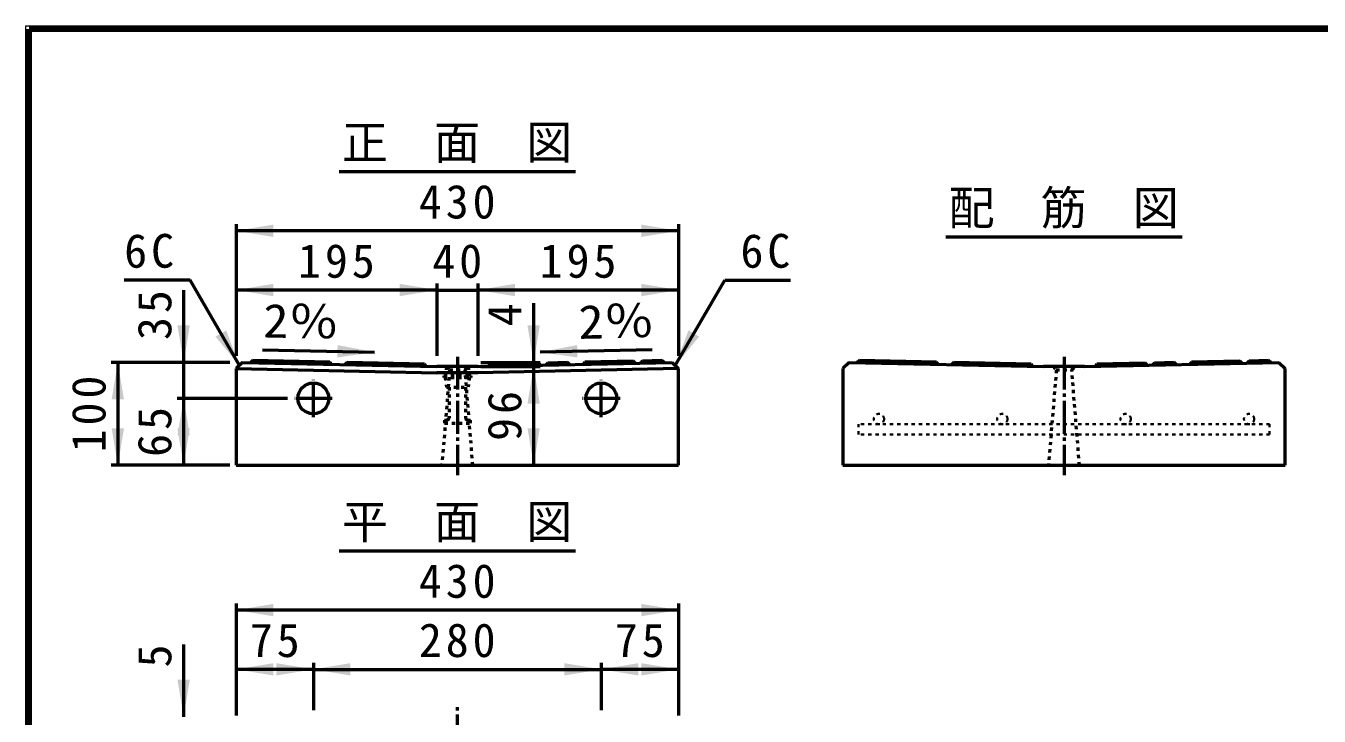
# Model space of a CAD drawing. Units: millimetres, scale not verified. Extents: x 100 to 4105, y 100 to 2870.
# Drawn here: x 100 to 2065, y 1821 to 2870 of the extents above; entities that cross this region are included whole.
import ezdxf
from ezdxf.enums import TextEntityAlignment as Align

# ---------------------------------------------------------------- set-up
doc = ezdxf.new("R2010")
doc.units = ezdxf.units.MM
doc.header["$LTSCALE"] = 5
doc.linetypes.add('USER1', pattern=[13.4, 10, -1.2, 1, -1.2])
doc.linetypes.add('USER2', pattern=[2.2, 1, -1.2])
doc.layers.add('V-nasSTD', color=7, linetype='Continuous', lineweight=50)
doc.styles.add('ＭＳ ゴシック', font='')
doc.styles.get('ＭＳ ゴシック').set_extended_font_data('MS Gothic')

msp = doc.modelspace()

# ---------------------------------------------------------------- hatches: boundary and pattern name
at = {"layer": 'V-nasSTD'}
for points in [[(475.986, 2568.038), (419.736, 2558.663), (475.986, 2549.288)], [(1035.361, 2549.288), (1091.611, 2558.663), (1035.361, 2568.038)], [(475.986, 2478.038), (419.736, 2468.663), (475.986, 2459.288)], [(668.174, 2459.288), (724.424, 2468.663), (668.174, 2478.038)], [(843.174, 2478.038), (786.924, 2468.663), (843.174, 2459.288)], [(1035.361, 2459.288), (1091.611, 2468.663), (1035.361, 2478.038)], [(330.361, 2414.913), (339.736, 2358.663), (349.111, 2414.913)], [(404.418, 2407.377), (424.424, 2353.975), (388.18, 2398.002)], [(862.236, 2414.913), (871.611, 2358.663), (880.986, 2414.913)], [(1106.93, 2407.377), (1086.924, 2353.975), (1123.168, 2398.002)], [(573.659, 2384.985), (629.698, 2374.422), (573.262, 2366.239)], [(937.688, 2384.985), (881.649, 2374.422), (938.085, 2366.239)], [(249.111, 2302.413), (239.736, 2358.663), (230.361, 2302.413)], [(880.986, 2296.163), (871.611, 2352.413), (862.236, 2296.163)], [(349.111, 2247.725), (339.736, 2303.975), (330.361, 2247.725)], [(230.361, 2258.663), (239.736, 2202.413), (249.111, 2258.663)], [(330.361, 2258.663), (339.736, 2202.413), (349.111, 2258.663)], [(862.236, 2258.663), (871.611, 2202.413), (880.986, 2258.663)], [(475.986, 1991.788), (419.736, 1982.413), (475.986, 1973.038)], [(1035.361, 1973.038), (1091.611, 1982.413), (1035.361, 1991.788)], [(475.986, 1901.788), (419.736, 1892.413), (475.986, 1883.038)], [(480.674, 1883.038), (536.924, 1892.413), (480.674, 1901.788)], [(593.174, 1883.038), (536.924, 1892.413), (593.174, 1901.788)], [(918.174, 1901.788), (974.424, 1892.413), (918.174, 1883.038)], [(1030.674, 1901.788), (974.424, 1892.413), (1030.674, 1883.038)], [(1035.361, 1883.038), (1091.611, 1892.413), (1035.361, 1901.788)], [(330.361, 1876.475), (339.736, 1820.225), (349.111, 1876.475)]]:
    msp.add_hatch(color=256, dxfattribs=at).paths.add_polyline_path(points)

# ---------------------------------------------------------------- linework, layer by layer
at = {"layer": 'V-nasSTD', "lineweight": 100}
for p, q in [((105, 2865), (105, 105)), ((4100, 2865), (105, 2865))]:
    msp.add_line(p, q, dxfattribs=at)
at = {"layer": 'V-nasSTD'}
for p, q in [((576.174, 2648.663), (935.174, 2648.663)), ((419.736, 2568.663), (419.736, 2368.663)), ((1091.611, 2558.663), (419.736, 2558.663)), ((1091.611, 2568.663), (1091.611, 2368.663)), ((1498.049, 2549.288), (1857.049, 2549.288)), ((349.424, 2483.879), (249.424, 2483.879)), ((424.424, 2353.975), (349.424, 2483.879)), ((724.424, 2478.663), (724.424, 2368.663)), ((786.924, 2478.663), (786.924, 2368.663)), ((1086.924, 2353.975), (1161.924, 2483.879)), ((1161.924, 2483.879), (1261.924, 2483.879)), ((339.736, 2468.663), (339.736, 2358.663)), ((724.424, 2468.663), (419.736, 2468.663)), ((724.424, 2468.663), (786.924, 2468.663)), ((1091.611, 2468.663), (786.924, 2468.663)), ((871.611, 2448.663), (871.611, 2358.663)), ((459.736, 2378.019), (629.698, 2374.422)), ((1051.611, 2378.019), (881.649, 2374.422)), ((409.736, 2358.663), (229.736, 2358.663)), ((239.736, 2358.663), (239.736, 2202.413)), ((339.736, 2358.663), (339.736, 2303.975)), ((429.111, 2358.663), (419.736, 2349.288)), ((429.111, 2358.663), (724.424, 2352.413)), ((444.736, 2361.458), (441.611, 2358.398)), ((561.924, 2358.978), (444.736, 2361.458)), ((565.049, 2355.786), (561.924, 2358.978)), ((588.486, 2358.415), (585.361, 2355.356)), ((705.674, 2355.935), (588.486, 2358.415)), ((786.924, 2352.413), (1082.236, 2358.663)), ((791.611, 2358.663), (881.611, 2358.663)), ((871.611, 2358.663), (871.611, 2352.413)), ((922.861, 2358.415), (893.174, 2357.787)), ((925.986, 2355.356), (922.861, 2358.415)), ((949.424, 2358.978), (946.299, 2355.786)), ((1022.861, 2360.532), (949.424, 2358.978)), ((1025.986, 2357.472), (1022.861, 2360.532)), ((1036.924, 2360.829), (1033.799, 2357.638)), ((1066.611, 2361.458), (1036.924, 2360.829)), ((1069.736, 2358.398), (1066.611, 2361.458)), ((1082.236, 2358.663), (1091.611, 2349.288)), ((1350.986, 2358.663), (1341.611, 2349.288)), ((1350.986, 2358.663), (1646.299, 2352.413)), ((1366.611, 2361.458), (1363.486, 2358.398)), ((1483.799, 2358.978), (1366.611, 2361.458)), ((1486.924, 2355.786), (1483.799, 2358.978)), ((1510.361, 2358.415), (1507.236, 2355.356)), ((1627.549, 2355.935), (1510.361, 2358.415)), ((1708.799, 2352.413), (2004.111, 2358.663)), ((1844.736, 2358.415), (1815.049, 2357.787)), ((1847.861, 2355.356), (1844.736, 2358.415)), ((1871.299, 2358.978), (1868.174, 2355.786)), ((1944.736, 2360.532), (1871.299, 2358.978)), ((1947.861, 2357.472), (1944.736, 2360.532)), ((1958.799, 2360.829), (1955.674, 2357.638)), ((1988.486, 2361.458), (1958.799, 2360.829)), ((1991.611, 2358.398), (1988.486, 2361.458)), ((2004.111, 2358.663), (2013.486, 2349.288)), ((419.736, 2349.288), (419.736, 2202.413)), ((419.736, 2349.288), (724.424, 2342.839)), ((708.799, 2352.743), (705.674, 2355.935)), ((786.924, 2352.413), (724.424, 2352.413)), ((786.924, 2342.839), (724.424, 2342.839)), ((1091.611, 2349.288), (786.924, 2342.839)), ((791.611, 2352.413), (881.611, 2352.413)), ((805.674, 2355.935), (802.549, 2352.743)), ((879.111, 2357.489), (805.674, 2355.935)), ((871.611, 2352.413), (871.611, 2202.413)), ((882.236, 2354.43), (879.111, 2357.489)), ((893.174, 2357.787), (890.049, 2354.595)), ((1091.611, 2202.413), (1091.611, 2349.288)), ((1341.611, 2349.288), (1341.611, 2202.413)), ((1630.674, 2352.743), (1627.549, 2355.935)), ((1708.799, 2352.413), (1646.299, 2352.413)), ((1727.549, 2355.935), (1724.424, 2352.743)), ((1800.986, 2357.489), (1727.549, 2355.935)), ((1804.111, 2354.43), (1800.986, 2357.489)), ((1815.049, 2357.787), (1811.924, 2354.595)), ((2013.486, 2202.413), (2013.486, 2349.288)), ((497.736, 2303.975), (329.736, 2303.975)), ((339.736, 2303.975), (339.736, 2202.413)), ((409.736, 2202.413), (229.736, 2202.413)), ((419.736, 2202.413), (1091.611, 2202.413)), ((1341.611, 2202.413), (2013.486, 2202.413)), ((576.174, 2072.413), (935.174, 2072.413)), ((419.736, 1992.413), (419.736, 1822.413)), ((1091.611, 1992.413), (1091.611, 1822.413)), ((1091.611, 1982.413), (419.736, 1982.413)), ((339.736, 1930.225), (339.736, 1820.225)), ((536.924, 1892.413), (419.736, 1892.413)), ((536.924, 1902.413), (536.924, 1830.413)), ((536.924, 1892.413), (974.424, 1892.413)), ((974.424, 1902.413), (974.424, 1830.413)), ((1091.611, 1892.413), (974.424, 1892.413))]:
    msp.add_line(p, q, dxfattribs=at)
at = {"layer": 'V-nasSTD', "linetype": 'USER1'}
for p, q in [((755.674, 2367.413), (755.674, 2187.413)), ((1677.549, 2367.413), (1677.549, 2187.413)), ((536.924, 2275.538), (536.924, 2332.413)), ((974.424, 2275.538), (974.424, 2332.413)), ((565.361, 2303.975), (508.486, 2303.975)), ((1002.861, 2303.975), (945.986, 2303.975)), ((755.674, 232.725), (755.674, 1837.413))]:
    msp.add_line(p, q, dxfattribs=at)
at = {"layer": 'V-nasSTD', "linetype": 'USER2'}
for p, q in [((743.955, 2347.413), (732.158, 2202.413)), ((739.267, 2352.413), (737.314, 2338.35)), ((738.955, 2352.413), (743.955, 2347.413)), ((743.955, 2347.413), (767.392, 2347.413)), ((767.392, 2347.413), (772.392, 2352.413)), ((779.189, 2202.413), (767.392, 2347.413)), ((772.08, 2352.413), (774.033, 2338.35)), ((1665.83, 2347.413), (1654.033, 2202.413)), ((1660.83, 2352.413), (1665.83, 2347.413)), ((1665.83, 2347.413), (1689.267, 2347.413)), ((1689.267, 2347.413), (1694.267, 2352.413)), ((1701.064, 2202.413), (1689.267, 2347.413)), ((734.97, 2338.35), (776.377, 2338.35)), ((734.97, 2338.35), (734.97, 2336.006)), ((734.97, 2336.006), (776.377, 2336.006)), ((737.314, 2336.006), (739.267, 2321.163)), ((739.267, 2321.163), (772.08, 2321.163)), ((743.174, 2321.163), (743.174, 2274.657)), ((768.174, 2321.163), (768.174, 2274.657)), ((774.033, 2336.006), (772.08, 2321.163)), ((776.377, 2338.35), (776.377, 2336.006)), ((736.142, 2271.163), (736.142, 2266.475)), ((736.142, 2271.163), (739.311, 2271.163)), ((736.142, 2266.475), (775.205, 2266.475)), ((741.446, 2271.861), (740.708, 2271.493)), ((769.901, 2271.861), (770.639, 2271.493)), ((772.036, 2271.163), (775.205, 2271.163)), ((775.205, 2271.163), (775.205, 2266.475))]:
    msp.add_line(p, q, dxfattribs=at)
at = {"layer": 'V-nasSTD', "linetype": 'USER2', "lineweight": 35}
for p, q in [((1365.049, 2249.288), (1365.049, 2264.913)), ((1990.049, 2264.913), (1365.049, 2264.913)), ((1990.049, 2249.288), (1990.049, 2264.913)), ((1990.049, 2249.288), (1365.049, 2249.288))]:
    msp.add_line(p, q, dxfattribs=at)
at = {"layer": 'V-nasSTD', "lineweight": 13}
msp.add_lwpolyline([(100, 100), (100, 2870), (4105, 2870), (4105, 100)], close=True, dxfattribs=at)
at = {"layer": 'V-nasSTD'}
for centre in [(536.924, 2303.975), (974.424, 2303.975)]:
    msp.add_circle(centre, 23.438, dxfattribs=at)
at = {"layer": 'V-nasSTD', "linetype": 'USER2', "lineweight": 35}
for centre in [(1396.299, 2272.725), (1583.799, 2272.725), (1771.299, 2272.725), (1958.799, 2272.725)]:
    msp.add_circle(centre, 7.812, dxfattribs=at)
at = {"layer": 'V-nasSTD', "linetype": 'USER2'}
for centre, start, end in [((739.311, 2274.288), 270, 296.56505), ((740.049, 2274.657), 296.56505, 0), ((771.299, 2274.657), 180, 243.43495), ((772.036, 2274.288), 243.43495, 270)]:
    msp.add_arc(centre, 3.125, start, end, dxfattribs=at)

# ---------------------------------------------------------------- texts
at = {"layer": 'V-nasSTD', "style": 'ＭＳ ゴシック'}
for s, p in [('正\u3000面\u3000図', (580.174, 2718.663)), ('配\u3000筋\u3000図', (1502.049, 2619.288)), ('平\u3000面\u3000図', (580.174, 2142.413))]:
    msp.add_text(s, height=51.32, dxfattribs=at).set_placement(p, align=Align.TOP_LEFT)
at = {"layer": 'V-nasSTD', "style": 'ＭＳ ゴシック', "width": 1.1}
for rotation, p in [(358.788, (461.217, 2448.003)), (1.212, (939.155, 2445.655))]:
    msp.add_text('2％', height=51.32, rotation=rotation, dxfattribs=at).set_placement(p, align=Align.TOP_LEFT)
at = {"layer": 'V-nasSTD', "style": 'ＭＳ ゴシック'}
for s, p in [('4', (801.611, 2413.663)), ('5', (269.736, 1895.225))]:
    msp.add_text(s, height=51.32, rotation=90, dxfattribs=at).set_placement(p, align=Align.TOP_LEFT)
at = {"layer": 'V-nasSTD', "char_height": 51.32, "attachment_point": 1, "style": 'ＭＳ ゴシック'}
for s, insert in [('\\T1.17;430', (697.174, 2628.663)), ('\\T1.17;6C', (249.424, 2553.879)), ('\\T1.17;195', (513.58, 2538.663)), ('\\T1.17;40', (717.674, 2538.663)), ('\\T1.17;195', (880.767, 2538.663)), ('\\T1.17;6C', (1185.924, 2553.879)), ('\\T1.17;430', (697.174, 2052.413)), ('\\T1.17;75', (440.33, 1962.413)), ('\\T1.17;280', (697.174, 1962.413)), ('\\T1.17;75', (995.017, 1962.413))]:
    msp.add_mtext(s, dxfattribs=dict(at, insert=insert))
at = {"layer": 'V-nasSTD', "char_height": 51.32, "attachment_point": 1, "rotation": 90, "style": 'ＭＳ ゴシック'}
for s, insert in [('\\T1.17;35', (269.736, 2392.663)), ('\\T1.17;100', (169.736, 2222.038)), ('\\T1.17;96', (801.611, 2239.424)), ('\\T1.17;65', (269.736, 2215.194))]:
    msp.add_mtext(s, dxfattribs=dict(at, insert=insert))

doc.saveas('drawing.dxf')
